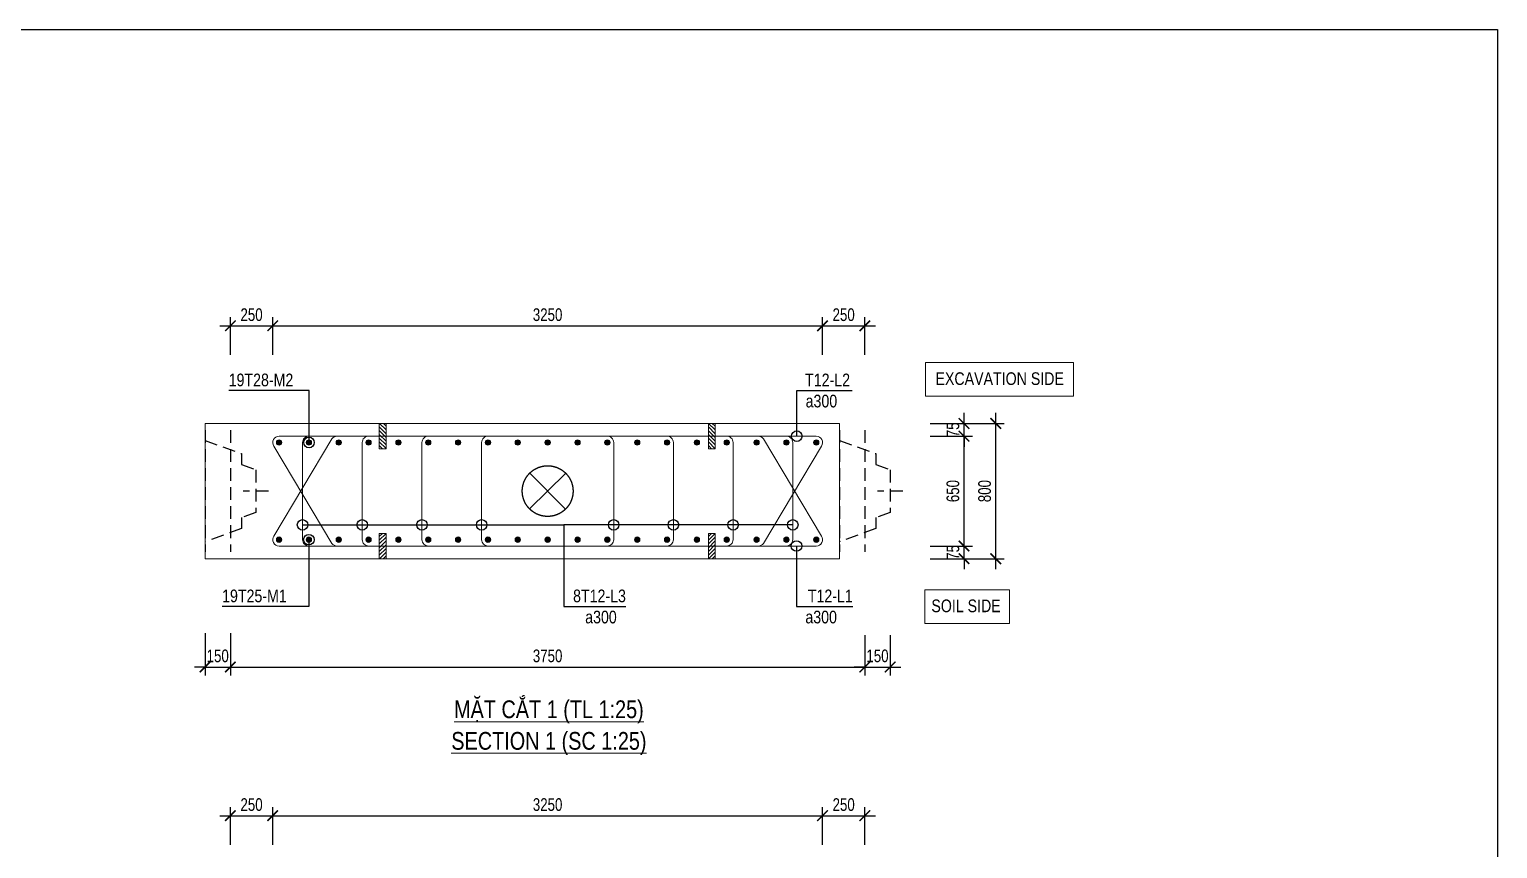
# Model space of a CAD drawing. Header units: millimetres. Extents: x 2746337 to 7547699, y -363432 to 15720.
# Drawn here: x 3215177 to 3249893, y -305666 to -286280 of the extents above; entities that cross this region are included whole.
import ezdxf
from ezdxf.enums import TextEntityAlignment as Align

# ---------------------------------------------------------------- set-up
doc = ezdxf.new("R2010")
doc.units = ezdxf.units.MM
doc.header["$LTSCALE"] = 1200
doc.header["$PDMODE"] = 3
doc.linetypes.add('CENTER', pattern=[2, 1.25, -0.25, 0.25, -0.25])
doc.linetypes.add('HIDDEN', pattern=[0.375, 0.25, -0.125])
for name, color, linetype, lineweight in [('5', 5, 'Continuous', 13), ('BOUND', 3, 'Continuous', 20), ('CWS', 8, 'HIDDEN', 9), ('ENOTE', 2, 'Continuous', 15), ('GRID', 74, 'CENTER', 15), ('K-THUOC', 1, 'Continuous', 18), ('LEADER', 8, 'Continuous', 9), ('MCT', 6, 'Continuous', 20), ('TEXTEN', 3, 'Continuous', 13), ('TEXTMA', 2, 'Continuous', 13), ('TEXTVN', 2, 'Continuous', 20), ('TIE', 4, 'Continuous', 13)]:
    doc.layers.add(name, color=color, linetype=linetype, lineweight=lineweight)
doc.layers.add('CDC.04.HIDDEN', color=8, linetype='HIDDEN')
doc.layers.add('MIE', color=5, linetype='HIDDEN')
doc.styles.add('DB_Arial', font='arial.ttf', dxfattribs={"width": 0.8})
doc.styles.add('SMTEXT', font='arial.ttf', dxfattribs={"width": 0.75})
doc.dimstyles.new('BSV25', dxfattribs={"dimtxt": 300, "dimasz": 250, "dimexe": 200, "dimexo": 0, "dimgap": 108, "dimtad": 1, "dimdec": 0, "dimlfac": 0.25, "dimdsep": 46, "dimtxsty": 'SMTEXT', "dimblk": 'ARCHTICK', "dimcen": 100, "dimdle": 250, "dimclrd": 256, "dimclre": 256, "dimclrt": 2, "dimadec": 0, "dimazin": 0, "dimtfac": 1, "dimtdec": 0, "dimtix": 1, "dimtmove": 2, "dimatfit": 3, "dimfxl": 800, "dimfxlon": 1, "dimtolj": 1, "dimtzin": 0, "dimarcsym": 0})

# ---------------------------------------------------------------- blocks, each defined once
blk = doc.blocks.new('cws800')
at = {"layer": 'CDC.04.HIDDEN'}
for p, q in [((-600, 1440), (-600, -1440)), ((0, 1440), (0, -1440))]:
    blk.add_line(p, q, dxfattribs=at)
for points in [[(0, 1200), (-860, 888), (-860, 627), (-1200, 507), (-1200, -507), (-860, -627), (-860, -888), (0, -1200)], [(-1500, 0), (-900, 0)]]:
    blk.add_lwpolyline(points, dxfattribs=at)
blk = doc.blocks.new('_ArchTick')
at = {"color": 0, "linetype": 'ByBlock', "const_width": 0.15}
blk.add_lwpolyline([(-0.5, -0.5), (0.5, 0.5)], dxfattribs=at)
blk = doc.blocks.new('*D2288')
at = {"layer": 'Defpoints', "color": 0, "transparency": 16777216}
for p in [(3219330, -298806), (3219930, -298646), (3219930, -301368)]:
    blk.add_point(p, dxfattribs=at)
at = {"layer": 'K-THUOC', "lineweight": -2, "transparency": 16777216}
for p, q in [((3219330, -300568), (3219330, -301568)), ((3219930, -300568), (3219930, -301568)), ((3219330, -301368), (3219080, -301368)), ((3219330, -301368), (3219930, -301368)), ((3219930, -301368), (3220180, -301368))]:
    blk.add_line(p, q, dxfattribs=at)
at = {"layer": 'K-THUOC', "lineweight": -2, "transparency": 16777216, "xscale": 250, "yscale": 250, "zscale": 250}
blk.add_blockref('_ArchTick', (3219330, -301368), dxfattribs=at)
at = {"layer": 'K-THUOC', "lineweight": -2, "transparency": 16777216, "xscale": 250, "yscale": 250, "zscale": 250, "rotation": 180}
blk.add_blockref('_ArchTick', (3219930, -301368), dxfattribs=at)
at = {"layer": 'K-THUOC', "color": 2, "transparency": 16777216, "insert": (3219630, -301106), "char_height": 300, "attachment_point": 5, "style": 'SMTEXT'}
blk.add_mtext('\\A1;150', dxfattribs=at)
blk = doc.blocks.new('*D2289')
at = {"layer": 'Defpoints', "color": 0, "transparency": 16777216}
for p in [(3234930, -300618), (3235530, -300618), (3235530, -301368)]:
    blk.add_point(p, dxfattribs=at)
at = {"layer": 'K-THUOC', "lineweight": -2, "transparency": 16777216}
for p, q in [((3234930, -300618), (3234930, -301568)), ((3235530, -300618), (3235530, -301568)), ((3234930, -301368), (3234680, -301368)), ((3234930, -301368), (3235530, -301368)), ((3235530, -301368), (3235780, -301368))]:
    blk.add_line(p, q, dxfattribs=at)
at = {"layer": 'K-THUOC', "lineweight": -2, "transparency": 16777216, "xscale": 250, "yscale": 250, "zscale": 250}
blk.add_blockref('_ArchTick', (3234930, -301368), dxfattribs=at)
at = {"layer": 'K-THUOC', "lineweight": -2, "transparency": 16777216, "xscale": 250, "yscale": 250, "zscale": 250, "rotation": 180}
blk.add_blockref('_ArchTick', (3235530, -301368), dxfattribs=at)
at = {"layer": 'K-THUOC', "color": 2, "transparency": 16777216, "insert": (3235230, -301106), "char_height": 300, "attachment_point": 5, "style": 'SMTEXT'}
blk.add_mtext('\\A1;150', dxfattribs=at)
blk = doc.blocks.new('*D2290')
at = {"layer": 'Defpoints', "color": 0, "transparency": 16777216}
for p in [(3220930, -293294), (3219930, -293985), (3220930, -293985)]:
    blk.add_point(p, dxfattribs=at)
at = {"layer": 'K-THUOC', "lineweight": -2, "transparency": 16777216}
for p, q in [((3219680, -293294), (3221180, -293294)), ((3219930, -293985), (3219930, -293094)), ((3220930, -293985), (3220930, -293094))]:
    blk.add_line(p, q, dxfattribs=at)
at = {"layer": 'K-THUOC', "lineweight": -2, "transparency": 16777216, "xscale": 250, "yscale": 250, "zscale": 250, "rotation": 180}
blk.add_blockref('_ArchTick', (3219930, -293294), dxfattribs=at)
at = {"layer": 'K-THUOC', "lineweight": -2, "transparency": 16777216, "xscale": 250, "yscale": 250, "zscale": 250}
blk.add_blockref('_ArchTick', (3220930, -293294), dxfattribs=at)
at = {"layer": 'K-THUOC', "color": 2, "transparency": 16777216, "insert": (3220430, -293033), "char_height": 300, "attachment_point": 5, "style": 'SMTEXT'}
blk.add_mtext('\\A1;250', dxfattribs=at)
blk = doc.blocks.new('*D2291')
at = {"layer": 'Defpoints', "color": 0, "transparency": 16777216}
for p in [(3233929, -293294), (3220930, -293985), (3233929, -293985)]:
    blk.add_point(p, dxfattribs=at)
at = {"layer": 'K-THUOC', "lineweight": -2, "transparency": 16777216}
for p, q in [((3220680, -293294), (3234179, -293294)), ((3220930, -293985), (3220930, -293094)), ((3233929, -293985), (3233929, -293094))]:
    blk.add_line(p, q, dxfattribs=at)
at = {"layer": 'K-THUOC', "lineweight": -2, "transparency": 16777216, "xscale": 250, "yscale": 250, "zscale": 250, "rotation": 180}
blk.add_blockref('_ArchTick', (3220930, -293294), dxfattribs=at)
at = {"layer": 'K-THUOC', "lineweight": -2, "transparency": 16777216, "xscale": 250, "yscale": 250, "zscale": 250}
blk.add_blockref('_ArchTick', (3233929, -293294), dxfattribs=at)
at = {"layer": 'K-THUOC', "color": 2, "transparency": 16777216, "insert": (3227430, -293033), "char_height": 300, "attachment_point": 5, "style": 'SMTEXT'}
blk.add_mtext('\\A1;3250', dxfattribs=at)
blk = doc.blocks.new('*D2292')
at = {"layer": 'Defpoints', "color": 0, "transparency": 16777216}
for p in [(3219930, -298646), (3234930, -300618), (3234930, -301368)]:
    blk.add_point(p, dxfattribs=at)
at = {"layer": 'K-THUOC', "lineweight": -2, "transparency": 16777216}
for p, q in [((3219930, -300568), (3219930, -301568)), ((3234930, -300618), (3234930, -301568)), ((3219680, -301368), (3235180, -301368))]:
    blk.add_line(p, q, dxfattribs=at)
at = {"layer": 'K-THUOC', "lineweight": -2, "transparency": 16777216, "xscale": 250, "yscale": 250, "zscale": 250, "rotation": 180}
blk.add_blockref('_ArchTick', (3219930, -301368), dxfattribs=at)
at = {"layer": 'K-THUOC', "lineweight": -2, "transparency": 16777216, "xscale": 250, "yscale": 250, "zscale": 250}
blk.add_blockref('_ArchTick', (3234930, -301368), dxfattribs=at)
at = {"layer": 'K-THUOC', "color": 2, "transparency": 16777216, "insert": (3227430, -301106), "char_height": 300, "attachment_point": 5, "style": 'SMTEXT'}
blk.add_mtext('\\A1;3750', dxfattribs=at)
blk = doc.blocks.new('*D2293')
at = {"layer": 'Defpoints', "color": 0, "transparency": 16777216}
for p in [(3234930, -293294), (3233929, -293985), (3234930, -293985)]:
    blk.add_point(p, dxfattribs=at)
at = {"layer": 'K-THUOC', "lineweight": -2, "transparency": 16777216}
for p, q in [((3233679, -293294), (3235180, -293294)), ((3233929, -293985), (3233929, -293094)), ((3234930, -293985), (3234930, -293094))]:
    blk.add_line(p, q, dxfattribs=at)
at = {"layer": 'K-THUOC', "lineweight": -2, "transparency": 16777216, "xscale": 250, "yscale": 250, "zscale": 250, "rotation": 180}
blk.add_blockref('_ArchTick', (3233929, -293294), dxfattribs=at)
at = {"layer": 'K-THUOC', "lineweight": -2, "transparency": 16777216, "xscale": 250, "yscale": 250, "zscale": 250}
blk.add_blockref('_ArchTick', (3234930, -293294), dxfattribs=at)
at = {"layer": 'K-THUOC', "color": 2, "transparency": 16777216, "insert": (3234430, -293033), "char_height": 300, "attachment_point": 5, "style": 'SMTEXT'}
blk.add_mtext('\\A1;250', dxfattribs=at)
blk = doc.blocks.new('mct1')
at = {"lineweight": 9}
h = blk.add_hatch(color=256, dxfattribs=at)
h.dxf.hatch_style = 1
h.paths.add_polyline_path([(-16, 0, 1), (16, 0, 1)])
blk.add_circle((0, 0), 16, dxfattribs=at)
blk = doc.blocks.new('sp')
at = {"layer": '5', "lineweight": 20}
h = blk.add_hatch(dxfattribs=at)
h.set_pattern_fill('ANSI31', color=256, scale=500)
h.set_pattern_definition([(45, (0, 0), (-44.194, 44.194), [])])
h.paths.add_polyline_path([(80, 300), (-80, 300), (-80, -300), (80, -300)])
blk.add_lwpolyline([(-80, -300), (80, -300), (80, 300), (-80, 300)], close=True, dxfattribs=at)
blk = doc.blocks.new('*D2294')
at = {"layer": 'Defpoints', "color": 0, "transparency": 16777216}
for p in [(3236526, -295606), (3238026, -295606), (3236526, -298806)]:
    blk.add_point(p, dxfattribs=at)
at = {"layer": 'K-THUOC', "lineweight": -2, "transparency": 16777216}
for p, q in [((3238026, -299056), (3238026, -295356)), ((3237226, -295606), (3238226, -295606)), ((3237226, -298806), (3238226, -298806))]:
    blk.add_line(p, q, dxfattribs=at)
at = {"layer": 'K-THUOC', "lineweight": -2, "transparency": 16777216, "xscale": 250, "yscale": 250, "zscale": 250}
for p, rotation in [((3238026, -295606), 90), ((3238026, -298806), 270)]:
    blk.add_blockref('_ArchTick', p, dxfattribs=dict(at, rotation=rotation))
at = {"layer": 'K-THUOC', "color": 2, "transparency": 16777216, "insert": (3237764, -297206), "char_height": 300, "attachment_point": 5, "rotation": 90, "style": 'SMTEXT'}
blk.add_mtext('\\A1;800', dxfattribs=at)
blk = doc.blocks.new('*D2295')
at = {"layer": 'Defpoints', "color": 0, "transparency": 16777216}
for p in [(3236526, -298506), (3237276, -298506), (3236167, -298806)]:
    blk.add_point(p, dxfattribs=at)
at = {"layer": 'K-THUOC', "lineweight": -2, "transparency": 16777216}
for p, q in [((3236526, -298506), (3237476, -298506)), ((3237276, -298506), (3237276, -298256)), ((3237276, -298806), (3237276, -298506)), ((3236476, -298806), (3237476, -298806)), ((3237276, -298806), (3237276, -299056))]:
    blk.add_line(p, q, dxfattribs=at)
at = {"layer": 'K-THUOC', "lineweight": -2, "transparency": 16777216, "xscale": 250, "yscale": 250, "zscale": 250}
for p, rotation in [((3237276, -298506), 270), ((3237276, -298806), 90)]:
    blk.add_blockref('_ArchTick', p, dxfattribs=dict(at, rotation=rotation))
at = {"layer": 'K-THUOC', "color": 2, "transparency": 16777216, "insert": (3237015, -298656), "char_height": 300, "attachment_point": 5, "rotation": 90, "style": 'SMTEXT'}
blk.add_mtext('\\A1;75', dxfattribs=at)
blk = doc.blocks.new('*D2296')
at = {"layer": 'Defpoints', "color": 0, "transparency": 16777216}
for p in [(3236167, -295906), (3237276, -295906), (3236167, -298506)]:
    blk.add_point(p, dxfattribs=at)
at = {"layer": 'K-THUOC', "lineweight": -2, "transparency": 16777216}
for p, q in [((3237276, -298756), (3237276, -295656)), ((3236476, -295906), (3237476, -295906)), ((3236476, -298506), (3237476, -298506))]:
    blk.add_line(p, q, dxfattribs=at)
at = {"layer": 'K-THUOC', "lineweight": -2, "transparency": 16777216, "xscale": 250, "yscale": 250, "zscale": 250}
for p, rotation in [((3237276, -295906), 90), ((3237276, -298506), 270)]:
    blk.add_blockref('_ArchTick', p, dxfattribs=dict(at, rotation=rotation))
at = {"layer": 'K-THUOC', "color": 2, "transparency": 16777216, "insert": (3237014, -297206), "char_height": 300, "attachment_point": 5, "rotation": 90, "style": 'SMTEXT'}
blk.add_mtext('\\A1;650', dxfattribs=at)
blk = doc.blocks.new('*D2297')
at = {"layer": 'Defpoints', "color": 0, "transparency": 16777216}
for p in [(3236167, -295606), (3237276, -295606), (3236167, -295906)]:
    blk.add_point(p, dxfattribs=at)
at = {"layer": 'K-THUOC', "lineweight": -2, "transparency": 16777216}
for p, q in [((3237276, -295606), (3237276, -295356)), ((3236476, -295606), (3237476, -295606)), ((3237276, -295906), (3237276, -295606)), ((3236476, -295906), (3237476, -295906)), ((3237276, -295906), (3237276, -296156))]:
    blk.add_line(p, q, dxfattribs=at)
at = {"layer": 'K-THUOC', "lineweight": -2, "transparency": 16777216, "xscale": 250, "yscale": 250, "zscale": 250}
for p, rotation in [((3237276, -295606), 270), ((3237276, -295906), 90)]:
    blk.add_blockref('_ArchTick', p, dxfattribs=dict(at, rotation=rotation))
at = {"layer": 'K-THUOC', "color": 2, "transparency": 16777216, "insert": (3237015, -295756), "char_height": 300, "attachment_point": 5, "rotation": 90, "style": 'SMTEXT'}
blk.add_mtext('\\A1;75', dxfattribs=at)
blk = doc.blocks.new('tremie')
at = {"layer": 'MIE', "color": 74, "ltscale": 1000}
for p, q in [((424, -424), (-424, 424)), ((424, 424), (-424, -424))]:
    blk.add_line(p, q, dxfattribs=at)
at = {"layer": 'MIE', "ltscale": 500}
blk.add_circle((0, 0), 600, dxfattribs=at)
blk = doc.blocks.new('*D2331')
at = {"layer": 'Defpoints', "color": 0, "transparency": 16777216}
for p in [(3220930, -304886), (3219930, -305577), (3220930, -305577)]:
    blk.add_point(p, dxfattribs=at)
at = {"layer": 'K-THUOC', "lineweight": -2, "transparency": 16777216}
for p, q in [((3219930, -305577), (3219930, -304686)), ((3220930, -305577), (3220930, -304686)), ((3219680, -304886), (3221180, -304886))]:
    blk.add_line(p, q, dxfattribs=at)
at = {"layer": 'K-THUOC', "lineweight": -2, "transparency": 16777216, "xscale": 250, "yscale": 250, "zscale": 250, "rotation": 180}
blk.add_blockref('_ArchTick', (3219930, -304886), dxfattribs=at)
at = {"layer": 'K-THUOC', "lineweight": -2, "transparency": 16777216, "xscale": 250, "yscale": 250, "zscale": 250}
blk.add_blockref('_ArchTick', (3220930, -304886), dxfattribs=at)
at = {"layer": 'K-THUOC', "color": 2, "transparency": 16777216, "insert": (3220430, -304625), "char_height": 300, "attachment_point": 5, "style": 'SMTEXT'}
blk.add_mtext('\\A1;250', dxfattribs=at)
blk = doc.blocks.new('*D2332')
at = {"layer": 'Defpoints', "color": 0, "transparency": 16777216}
for p in [(3233929, -304886), (3220930, -305577), (3233929, -305577)]:
    blk.add_point(p, dxfattribs=at)
at = {"layer": 'K-THUOC', "lineweight": -2, "transparency": 16777216}
for p, q in [((3220930, -305577), (3220930, -304686)), ((3233929, -305577), (3233929, -304686)), ((3220680, -304886), (3234179, -304886))]:
    blk.add_line(p, q, dxfattribs=at)
at = {"layer": 'K-THUOC', "lineweight": -2, "transparency": 16777216, "xscale": 250, "yscale": 250, "zscale": 250, "rotation": 180}
blk.add_blockref('_ArchTick', (3220930, -304886), dxfattribs=at)
at = {"layer": 'K-THUOC', "lineweight": -2, "transparency": 16777216, "xscale": 250, "yscale": 250, "zscale": 250}
blk.add_blockref('_ArchTick', (3233929, -304886), dxfattribs=at)
at = {"layer": 'K-THUOC', "color": 2, "transparency": 16777216, "insert": (3227430, -304625), "char_height": 300, "attachment_point": 5, "style": 'SMTEXT'}
blk.add_mtext('\\A1;3250', dxfattribs=at)
blk = doc.blocks.new('*D2334')
at = {"layer": 'Defpoints', "color": 0, "transparency": 16777216}
for p in [(3234930, -304886), (3233929, -305577), (3234930, -305577)]:
    blk.add_point(p, dxfattribs=at)
at = {"layer": 'K-THUOC', "lineweight": -2, "transparency": 16777216}
for p, q in [((3233929, -305577), (3233929, -304686)), ((3234930, -305577), (3234930, -304686)), ((3233679, -304886), (3235180, -304886))]:
    blk.add_line(p, q, dxfattribs=at)
at = {"layer": 'K-THUOC', "lineweight": -2, "transparency": 16777216, "xscale": 250, "yscale": 250, "zscale": 250, "rotation": 180}
blk.add_blockref('_ArchTick', (3233929, -304886), dxfattribs=at)
at = {"layer": 'K-THUOC', "lineweight": -2, "transparency": 16777216, "xscale": 250, "yscale": 250, "zscale": 250}
blk.add_blockref('_ArchTick', (3234930, -304886), dxfattribs=at)
at = {"layer": 'K-THUOC', "color": 2, "transparency": 16777216, "insert": (3234430, -304625), "char_height": 300, "attachment_point": 5, "style": 'SMTEXT'}
blk.add_mtext('\\A1;250', dxfattribs=at)

msp = doc.modelspace()

# ---------------------------------------------------------------- linework, layer by layer
msp.add_lwpolyline([(3156375.6, -286280), (3249892.9, -286280), (3249892.9, -363432.4), (3156375.6, -363432.4)], close=True)
at = {"layer": 'BOUND'}
msp.add_lwpolyline([(3219330.3, -298805.7), (3234330.3, -298805.7), (3234330.3, -295605.7), (3219330.3, -295605.7)], close=True, dxfattribs=at)
at = {"layer": 'ENOTE'}
for points in [[(3236362.3, -294163.2), (3239862.3, -294163.2), (3239862.3, -294963.2), (3236362.3, -294963.2)], [(3236351.7, -299539.8), (3238351.7, -299539.8), (3238351.7, -300339.8), (3236351.7, -300339.8)]]:
    msp.add_lwpolyline(points, close=True, dxfattribs=at)
at = {"layer": 'TIE', "lineweight": 20}
for points in [[(3222452, -295905.7, 0.244599), (3222329.2, -295969.6), (3220957.4, -298269.6, 0.6069433), (3221080.3, -298505.7), (3233782.8, -298505.7, 0.6069433), (3233905.6, -298269.6), (3232533.9, -295969.6, 0.244599), (3232411, -295905.7)], [(3232411, -298505.7, 0.244599), (3232533.9, -298441.8), (3233905.6, -296141.8, 0.6069433), (3233782.8, -295905.7), (3221080.3, -295905.7, 0.6069433), (3220957.4, -296141.8), (3222329.2, -298441.8, 0.244599), (3222452, -298505.7)]]:
    msp.add_lwpolyline(points, format="xyb", dxfattribs=at)
at = {"layer": 'TIE'}
for points in [[(3222236, -298505.7), (3221786, -298505.7, -0.4142136), (3221636, -298355.7), (3221636, -296055.7, -0.4142136), (3221786, -295905.7), (3222236, -295905.7)], [(3223647.3, -298505.7), (3223197.3, -298505.7, -0.4142136), (3223047.3, -298355.7), (3223047.3, -296055.7, -0.4142136), (3223197.3, -295905.7), (3223647.3, -295905.7)], [(3225058.7, -298505.7), (3224608.7, -298505.7, -0.4142136), (3224458.7, -298355.7), (3224458.7, -296055.7, -0.4142136), (3224608.7, -295905.7), (3225058.7, -295905.7)], [(3226470.1, -298505.7), (3226020.1, -298505.7, -0.4142136), (3225870.1, -298355.7), (3225870.1, -296055.7, -0.4142136), (3226020.1, -295905.7), (3226470.1, -295905.7)], [(3228392.9, -298505.7), (3228842.9, -298505.7, 0.4142136), (3228992.9, -298355.7), (3228992.9, -296055.7, 0.4142136), (3228842.9, -295905.7), (3228392.9, -295905.7)], [(3229804.3, -298505.7), (3230254.3, -298505.7, 0.4142136), (3230404.3, -298355.7), (3230404.3, -296055.7, 0.4142136), (3230254.3, -295905.7), (3229804.3, -295905.7)], [(3231215.7, -298505.7), (3231665.7, -298505.7, 0.4142136), (3231815.7, -298355.7), (3231815.7, -296055.7, 0.4142136), (3231665.7, -295905.7), (3231215.7, -295905.7)], [(3232627.1, -298505.7), (3233077.1, -298505.7, 0.4142136), (3233227.1, -298355.7), (3233227.1, -296055.7, 0.4142136), (3233077.1, -295905.7), (3232627.1, -295905.7)]]:
    msp.add_lwpolyline(points, format="xyb", dxfattribs=at)

# ---------------------------------------------------------------- block references
at = {"layer": 'CWS', "xscale": -1}
for p in [(3219330.3, -297205.7), (3234330.3, -297205.7)]:
    msp.add_blockref('cws800', p, dxfattribs=at)
at = {"layer": 'ENOTE', "xscale": -1}
for p in [(3223531.1, -295905.7), (3231310.5, -295905.7)]:
    msp.add_blockref('sp', p, dxfattribs=at)
at = {"layer": 'ENOTE', "rotation": 180}
for p in [(3223531.1, -298505.7), (3231310.5, -298505.7)]:
    msp.add_blockref('sp', p, dxfattribs=at)
at = {"layer": 'GRID', "rotation": 269.672406155841}
msp.add_blockref('tremie', (3227431.5, -297205.7), dxfattribs=at)
at = {"layer": 'MCT', "xscale": -4, "yscale": 4, "zscale": 4, "rotation": 180}
for p in [(3221080.3, -296055.7), (3221786, -296055.7), (3222491.7, -296055.7), (3223197.3, -296055.7), (3223903, -296055.7), (3224608.7, -296055.7), (3225314.4, -296055.7), (3226020.1, -296055.7), (3226725.8, -296055.7), (3227431.5, -296055.7), (3228137.2, -296055.7), (3228842.9, -296055.7), (3229548.6, -296055.7), (3230254.3, -296055.7), (3230960, -296055.7), (3231665.7, -296055.7), (3232371.4, -296055.7), (3233077.1, -296055.7), (3233782.8, -296055.7)]:
    msp.add_blockref('mct1', p, dxfattribs=at)
at = {"layer": 'MCT', "xscale": 4, "yscale": 4, "zscale": 4}
for p in [(3221080.3, -298355.7), (3221786, -298355.7), (3222491.7, -298355.7), (3223197.3, -298355.7), (3223903, -298355.7), (3224608.7, -298355.7), (3225314.4, -298355.7), (3226020.1, -298355.7), (3226725.8, -298355.7), (3227431.5, -298355.7), (3228137.2, -298355.7), (3228842.9, -298355.7), (3229548.6, -298355.7), (3230254.3, -298355.7), (3230960, -298355.7), (3231665.7, -298355.7), (3232371.4, -298355.7), (3233077.1, -298355.7), (3233782.8, -298355.7)]:
    msp.add_blockref('mct1', p, dxfattribs=at)

# ---------------------------------------------------------------- texts
at = {"layer": 'TEXTEN', "style": 'DB_Arial', "width": 0.8}
for s, p in [('T12-L2', (3234581.2, -294725.7)), ('8T12-L3', (3229281.4, -299835.7)), ('T12-L1', (3234645.3, -299835.7)), ('a300', (3229064.7, -300335.7))]:
    msp.add_text(s, height=300, dxfattribs=at).set_placement(p, align=Align.RIGHT)
for p in [(3233531.5, -295225.7), (3233525.3, -300335.7)]:
    msp.add_text('a300', height=300, dxfattribs=at).set_placement(p)
at = {"layer": 'TEXTMA', "style": 'DB_Arial', "width": 0.8}
for s, p in [('19T28-M2', (3219889.5, -294725.7)), ('19T25-M1', (3219734.3, -299835.7))]:
    msp.add_text(s, height=300, dxfattribs=at).set_placement(p)
at = {"layer": 'TEXTVN', "style": 'DB_Arial', "width": 0.8}
msp.add_text('EXCAVATION SIDE', height=300, dxfattribs=at).set_placement((3236601.5, -294694.9))
msp.add_text('SOIL SIDE', height=300, dxfattribs=at).set_placement((3238143.8, -300071.4), align=Align.RIGHT)
for s, p in [('%%UMẶT CẮT 1 (TL 1:25)', (3227460.8, -302367.6)), ('%%USECTION 1 (SC 1:25)', (3227460.8, -303167.6))]:
    msp.add_text(s, height=420, rotation=360, dxfattribs=at).set_placement(p, align=Align.MIDDLE)

# ---------------------------------------------------------------- dimensions: what is measured, and where the dimension line sits
at = {"layer": 'K-THUOC'}
for base, p1, p2, picture, middle in [((3220930.3, -293294), (3219930.3, -293985), (3220930.3, -293985), '*D2290', (3220430.3, -293032.8)), ((3233928.8, -293294), (3220930.3, -293985), (3233928.8, -293985), '*D2291', (3227429.5, -293032.7)), ((3234930.3, -293294), (3233928.8, -293985), (3234930.3, -293985), '*D2293', (3234429.5, -293032.8)), ((3219930.3, -301367.6), (3219330.3, -298805.7), (3219930.3, -298645.9), '*D2288', (3219630.3, -301106.4)), ((3234930.3, -301367.6), (3219930.3, -298645.9), (3234930.3, -300617.6), '*D2292', (3227430.3, -301106.3)), ((3235530.3, -301367.6), (3234930.3, -300617.6), (3235530.3, -300617.6), '*D2289', (3235230.3, -301106.4)), ((3220930.3, -304886), (3219930.3, -305577), (3220930.3, -305577), '*D2331', (3220430.3, -304624.8)), ((3233928.8, -304886), (3220930.3, -305577), (3233928.8, -305577), '*D2332', (3227429.5, -304624.7)), ((3234930.3, -304886), (3233928.8, -305577), (3234930.3, -305577), '*D2334', (3234429.5, -304624.8))]:
    dim = msp.add_linear_dim(base=base, p1=p1, p2=p2, dimstyle='BSV25', dxfattribs=at)
    dim.commit()
    dim.dimension.update_dxf_attribs({"geometry": picture, "text_midpoint": middle})
for base, p1, p2, picture, middle in [((3237275.6, -295605.7), (3236167.5, -295905.7), (3236167.5, -295605.7), '*D2297', (3237015, -295755.7)), ((3238025.6, -295605.7), (3236525.6, -298805.7), (3236525.6, -295605.7), '*D2294', (3237764.4, -297205.7)), ((3237275.6, -295905.7), (3236167.5, -298505.7), (3236167.5, -295905.7), '*D2296', (3237014.4, -297205.7)), ((3237275.6, -298505.7), (3236167.5, -298805.7), (3236525.6, -298505.7), '*D2295', (3237015, -298655.7))]:
    dim = msp.add_linear_dim(base=base, p1=p1, p2=p2, angle=90, dimstyle='BSV25', dxfattribs=at)
    dim.commit()
    dim.dimension.update_dxf_attribs({"geometry": picture, "text_midpoint": middle})

# ---------------------------------------------------------------- leaders
at = {"layer": 'LEADER'}
for points in [[(3221789.5, -296055.7), (3221789.5, -294825.7), (3219889.5, -294825.7)], [(3233321.5, -295905.7), (3233321.5, -294825.7), (3234630.9, -294825.7)], [(3221636, -298005.7), (3227813.1, -298005.7), (3227813.1, -299935.7), (3229281.7, -299935.7)], [(3223047.3, -298005.7), (3227813.1, -298005.7), (3227813.1, -299935.7)], [(3224458.7, -298005.7), (3227813.1, -298005.7), (3227813.1, -299935.7)], [(3225870.1, -298005.7), (3227813.1, -298005.7), (3227813.1, -299935.7), (3229281.7, -299935.7)], [(3231815.7, -298005.7), (3227813.1, -298005.7), (3227813.1, -299935.7), (3229281.7, -299935.7)], [(3233227.1, -298005.7), (3227813.1, -298005.7), (3227813.1, -299935.7), (3229281.7, -299935.7)], [(3230404.3, -298005.7), (3227813.1, -298005.7), (3227813.1, -299935.7)], [(3228992.9, -298005.7), (3227813.1, -298005.7), (3227813.1, -299935.7)], [(3221785.6, -298355.7), (3221785.6, -299935.7), (3219734.3, -299935.7)], [(3233315.3, -298505.7), (3233315.3, -299935.7), (3234645.3, -299935.7)]]:
    msp.add_leader(points, dimstyle='BSV25', override={"dimldrblk": 'Origin'}, dxfattribs=at)

doc.saveas('drawing.dxf')
